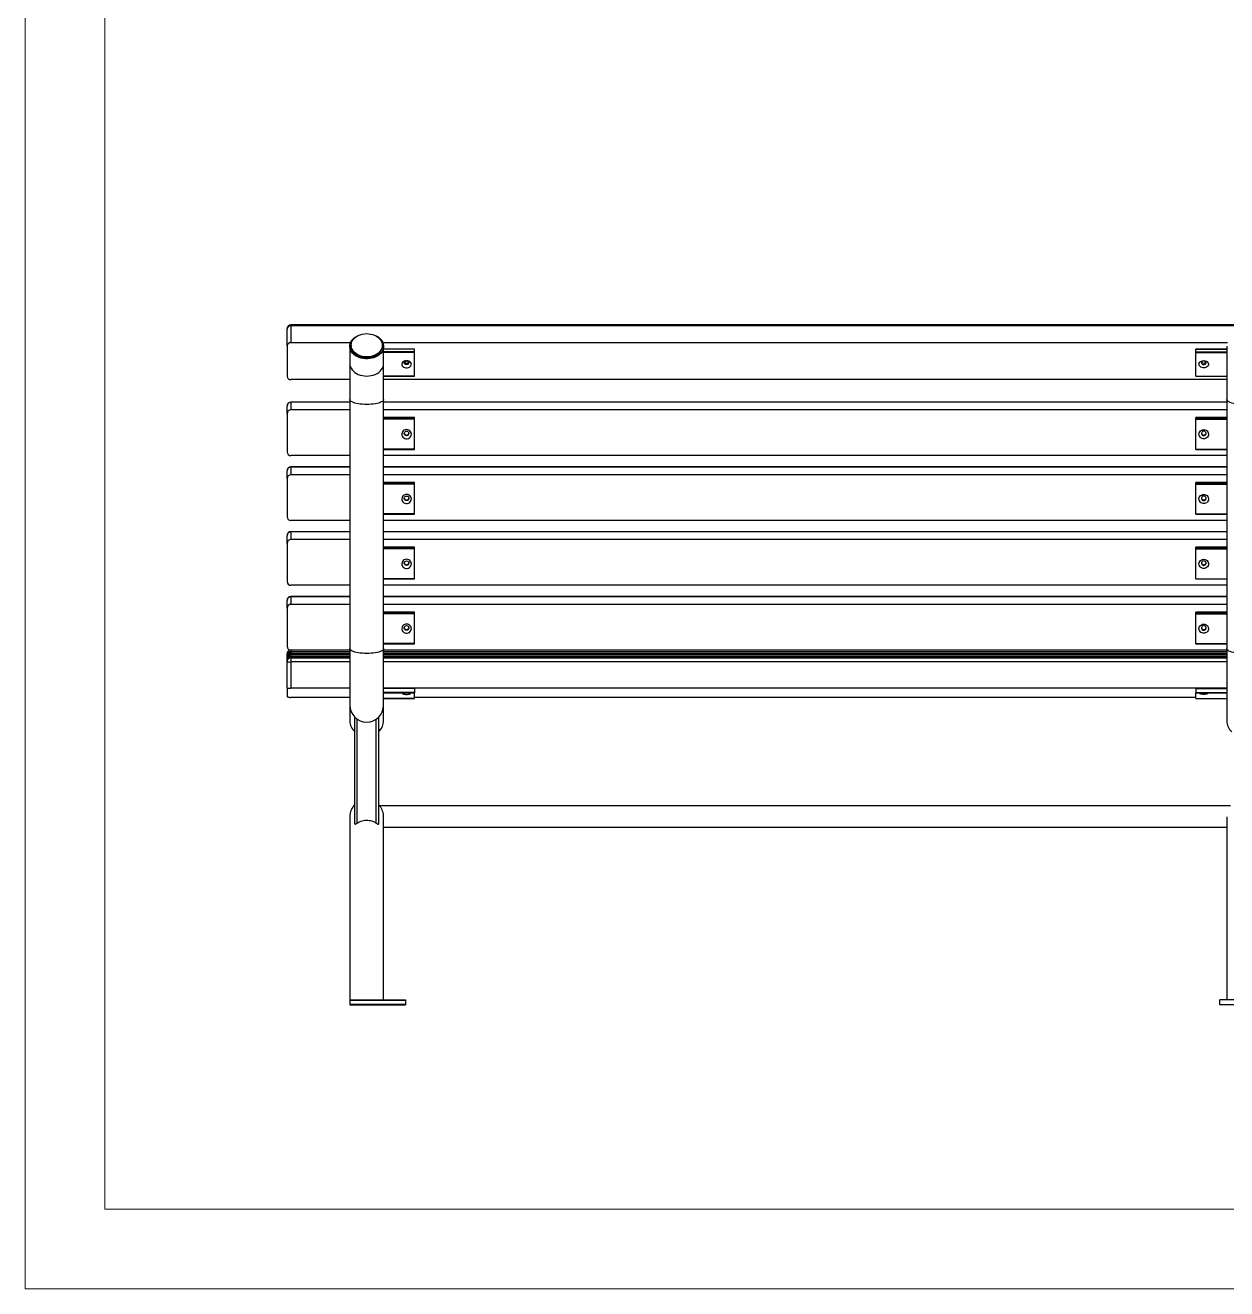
# Model space of a CAD drawing. Header units: millimetres. Extents: x 2090 to 8030, y -3450 to 750.
# Drawn here: x 2090 to 3597, y -3450 to -1865 of the extents above; entities that cross this region are included whole.
import ezdxf

# ---------------------------------------------------------------- set-up
doc = ezdxf.new("R2010")
doc.units = ezdxf.units.MM
doc.layers.add('tabelka', color=155, linetype='Continuous')

# ---------------------------------------------------------------- blocks, each defined once
blk = doc.blocks.new('tyl')
for p, q in [((1801.2, -2407.8), (-588.8, -2407.8)), ((-588.8, -2407.8), (-588.8, -2409)), ((-588.8, -2409), (-588.8, -2430.2)), ((1801.2, -2409), (-588.8, -2409)), ((-593.8, -2434.1), (-593.8, -2412.8)), ((-593.8, -2434.1), (-593.8, -2472.4)), ((-514.2, -2430.2), (-588.8, -2430.2)), ((-515, -2434.5), (-515, -2456.1)), ((-513.4, -2433.2), (-513.4, -2434.5)), ((-474.2, -2434.5), (-474.2, -2433.2)), ((585.8, -2430.2), (-473.4, -2430.2)), ((-472.6, -2456.1), (-472.6, -2434.5)), ((-433.8, -2438.1), (-472.6, -2438.1)), ((-433.8, -2438.2), (-472.6, -2438.2)), ((-433.8, -2438.2), (-433.8, -2438.1)), ((-433.8, -2441.4), (-433.8, -2438.2)), ((585, -2438.1), (546.2, -2438.1)), ((546.2, -2438.2), (546.2, -2438.1)), ((546.2, -2441.4), (546.2, -2438.2)), ((546.2, -2438.2), (585, -2438.2)), ((585, -2434.5), (585, -2456.1)), ((-515, -2456.1), (-515, -2501.3)), ((-433.8, -2441.4), (-472.6, -2441.4)), ((-433.8, -2442.1), (-472.6, -2442.1)), ((-472.6, -2501.3), (-472.6, -2456.1)), ((-433.8, -2442.1), (-433.8, -2441.4)), ((-433.8, -2472), (-433.8, -2442.1)), ((546.2, -2442.1), (546.2, -2441.4)), ((546.2, -2441.4), (585, -2441.4)), ((546.2, -2472), (546.2, -2442.1)), ((546.2, -2442.1), (585, -2442.1)), ((585, -2456.1), (585, -2501.3)), ((-433.8, -2472), (-472.6, -2472)), ((-472.6, -2472.2), (-433.8, -2472.2)), ((-433.8, -2472.2), (-433.8, -2472)), ((546.2, -2472.2), (546.2, -2472)), ((546.2, -2472), (585, -2472)), ((546.2, -2472.2), (585, -2472.2)), ((-515, -2476.2), (-588.8, -2476.2)), ((585, -2476.2), (-472.6, -2476.2)), ((-515, -2501.3), (-515, -2813.8)), ((-472.6, -2813.8), (-472.6, -2501.3)), ((585, -2501.3), (585, -2813.8)), ((-593.8, -2519.1), (-593.8, -2509.5)), ((-593.8, -2519.1), (-593.8, -2566.9)), ((-515, -2504.5), (-588.8, -2504.5)), ((-588.8, -2504.5), (-588.8, -2504.7)), ((-588.8, -2504.7), (-588.8, -2514.3)), ((-515, -2504.7), (-588.8, -2504.7)), ((-515, -2514.3), (-588.8, -2514.3)), ((585, -2504.5), (-472.6, -2504.5)), ((585, -2504.7), (-472.6, -2504.7)), ((585, -2514.3), (-472.6, -2514.3)), ((-433.8, -2524), (-472.6, -2524)), ((-433.8, -2524), (-472.6, -2524)), ((-433.8, -2525.5), (-472.6, -2525.5)), ((-433.8, -2526.1), (-472.6, -2526.1)), ((-433.8, -2525.5), (-433.8, -2524)), ((-433.8, -2524), (-433.8, -2524)), ((-433.8, -2526.1), (-433.8, -2525.5)), ((-433.8, -2563.4), (-433.8, -2526.1)), ((585, -2524), (546.2, -2524)), ((546.2, -2525.5), (546.2, -2524)), ((546.2, -2524), (546.2, -2524)), ((546.2, -2524), (585, -2524)), ((546.2, -2526.1), (546.2, -2525.5)), ((546.2, -2525.5), (585, -2525.5)), ((546.2, -2563.4), (546.2, -2526.1)), ((546.2, -2526.1), (585, -2526.1)), ((-433.8, -2563.4), (-472.6, -2563.4)), ((-472.6, -2563.8), (-433.8, -2563.8)), ((-433.8, -2563.8), (-433.8, -2563.4)), ((546.2, -2563.8), (546.2, -2563.4)), ((546.2, -2563.4), (585, -2563.4)), ((546.2, -2563.8), (585, -2563.8)), ((-515, -2571.7), (-588.8, -2571.7)), ((585, -2571.7), (-472.6, -2571.7)), ((-593.8, -2600.4), (-593.8, -2590.8)), ((-515, -2585.8), (-588.8, -2585.8)), ((-588.8, -2585.8), (-588.8, -2586)), ((-588.8, -2586), (-588.8, -2595.7)), ((-515, -2586), (-588.8, -2586)), ((-515, -2595.7), (-588.8, -2595.7)), ((585, -2585.8), (-472.6, -2585.8)), ((585, -2586), (-472.6, -2586)), ((585, -2595.7), (-472.6, -2595.7)), ((-593.8, -2600.4), (-593.8, -2648.3)), ((-433.8, -2605.4), (-472.6, -2605.4)), ((-433.8, -2605.4), (-472.6, -2605.4)), ((-433.8, -2606.8), (-472.6, -2606.8)), ((-433.8, -2607.5), (-472.6, -2607.5)), ((-433.8, -2606.8), (-433.8, -2605.4)), ((-433.8, -2605.4), (-433.8, -2605.4)), ((-433.8, -2607.5), (-433.8, -2606.8)), ((-433.8, -2644.8), (-433.8, -2607.5)), ((585, -2605.4), (546.2, -2605.4)), ((546.2, -2606.8), (546.2, -2605.4)), ((546.2, -2605.4), (546.2, -2605.4)), ((546.2, -2605.4), (585, -2605.4)), ((546.2, -2607.5), (546.2, -2606.8)), ((546.2, -2606.8), (585, -2606.8)), ((546.2, -2644.8), (546.2, -2607.5)), ((546.2, -2607.5), (585, -2607.5)), ((-433.8, -2644.8), (-472.6, -2644.8)), ((-472.6, -2645.1), (-433.8, -2645.1)), ((-433.8, -2645.1), (-433.8, -2644.8)), ((546.2, -2645.1), (546.2, -2644.8)), ((546.2, -2644.8), (585, -2644.8)), ((546.2, -2645.1), (585, -2645.1)), ((-515, -2653), (-588.8, -2653)), ((585, -2653), (-472.6, -2653)), ((-593.8, -2681.8), (-593.8, -2672.1)), ((-515, -2667.1), (-588.8, -2667.1)), ((-588.8, -2667.1), (-588.8, -2667.3)), ((-588.8, -2667.3), (-588.8, -2677)), ((-515, -2667.3), (-588.8, -2667.3)), ((-515, -2677), (-588.8, -2677)), ((585, -2667.1), (-472.6, -2667.1)), ((585, -2667.3), (-472.6, -2667.3)), ((585, -2677), (-472.6, -2677)), ((-593.8, -2681.8), (-593.8, -2729.6)), ((-433.8, -2686.7), (-472.6, -2686.7)), ((-433.8, -2686.7), (-472.6, -2686.7)), ((-433.8, -2688.2), (-472.6, -2688.2)), ((-433.8, -2688.8), (-472.6, -2688.8)), ((-433.8, -2688.2), (-433.8, -2686.7)), ((-433.8, -2686.7), (-433.8, -2686.7)), ((-433.8, -2688.8), (-433.8, -2688.2)), ((-433.8, -2726.1), (-433.8, -2688.8)), ((585, -2686.7), (546.2, -2686.7)), ((546.2, -2688.2), (546.2, -2686.7)), ((546.2, -2686.7), (546.2, -2686.7)), ((546.2, -2686.7), (585, -2686.7)), ((546.2, -2688.8), (546.2, -2688.2)), ((546.2, -2688.2), (585, -2688.2)), ((546.2, -2726.1), (546.2, -2688.8)), ((546.2, -2688.8), (585, -2688.8)), ((-433.8, -2726.1), (-472.6, -2726.1)), ((-433.8, -2726.4), (-433.8, -2726.1)), ((546.2, -2726.4), (546.2, -2726.1)), ((546.2, -2726.1), (585, -2726.1)), ((-515, -2734.4), (-588.8, -2734.4)), ((-472.6, -2726.4), (-433.8, -2726.4)), ((585, -2734.4), (-472.6, -2734.4)), ((546.2, -2726.4), (585, -2726.4)), ((-593.8, -2763.1), (-593.8, -2753.5)), ((-515, -2748.5), (-588.8, -2748.5)), ((-588.8, -2748.5), (-588.8, -2748.7)), ((-588.8, -2748.7), (-588.8, -2758.3)), ((-515, -2748.7), (-588.8, -2748.7)), ((585, -2748.5), (-472.6, -2748.5)), ((585, -2748.7), (-472.6, -2748.7)), ((-593.8, -2763.1), (-593.8, -2810.9)), ((-515, -2758.3), (-588.8, -2758.3)), ((585, -2758.3), (-472.6, -2758.3)), ((-433.8, -2768), (-472.6, -2768)), ((-433.8, -2768), (-472.6, -2768)), ((-433.8, -2769.5), (-472.6, -2769.5)), ((-433.8, -2770.1), (-472.6, -2770.1)), ((-433.8, -2769.5), (-433.8, -2768)), ((-433.8, -2768), (-433.8, -2768)), ((-433.8, -2770.1), (-433.8, -2769.5)), ((-433.8, -2807.4), (-433.8, -2770.1)), ((585, -2768), (546.2, -2768)), ((546.2, -2769.5), (546.2, -2768)), ((546.2, -2768), (546.2, -2768)), ((546.2, -2768), (585, -2768)), ((546.2, -2770.1), (546.2, -2769.5)), ((546.2, -2769.5), (585, -2769.5)), ((546.2, -2807.4), (546.2, -2770.1)), ((546.2, -2770.1), (585, -2770.1)), ((-593.8, -2822.3), (-593.8, -2820.5)), ((-515, -2815.7), (-588.8, -2815.7)), ((-588.8, -2815.7), (-588.8, -2817.3)), ((-588.8, -2817.3), (-588.8, -2818.4)), ((-588.8, -2817.3), (-515, -2817.3)), ((-515, -2818.4), (-588.8, -2818.4)), ((-588.8, -2818.4), (-588.8, -2820.1)), ((-588.8, -2818.4), (-588.8, -2818.4)), ((-515, -2818.4), (-588.8, -2818.4)), ((-588.8, -2820.1), (-588.8, -2821.2)), ((-588.8, -2820.1), (-515, -2820.1)), ((-515, -2821.2), (-588.8, -2821.2)), ((-588.8, -2821.2), (-588.8, -2823)), ((-588.8, -2821.2), (-588.8, -2821.2)), ((-515, -2821.2), (-588.8, -2821.2)), ((-515, -2813.8), (-515, -2884.7)), ((-433.8, -2807.4), (-472.6, -2807.4)), ((-472.6, -2807.8), (-433.8, -2807.8)), ((-472.6, -2884.7), (-472.6, -2813.8)), ((585, -2815.7), (-472.6, -2815.7)), ((-472.6, -2817.3), (585, -2817.3)), ((585, -2818.4), (-472.6, -2818.4)), ((585, -2818.4), (-472.6, -2818.4)), ((-472.6, -2820.1), (585, -2820.1)), ((585, -2821.2), (-472.6, -2821.2)), ((585, -2821.2), (-472.6, -2821.2)), ((-433.8, -2807.8), (-433.8, -2807.4)), ((546.2, -2807.8), (546.2, -2807.4)), ((546.2, -2807.4), (585, -2807.4)), ((546.2, -2807.8), (585, -2807.8)), ((585, -2813.8), (585, -2884.7)), ((-593.8, -2823.4), (-593.8, -2822.3)), ((-593.8, -2825.1), (-593.8, -2823.4)), ((-593.8, -2826.2), (-593.8, -2825.1)), ((-593.8, -2828), (-593.8, -2826.2)), ((-593.8, -2829.1), (-593.8, -2828)), ((-593.8, -2830.4), (-593.8, -2829.1)), ((-593.8, -2863.4), (-593.8, -2830.4)), ((-588.8, -2823), (-588.8, -2824.1)), ((-588.8, -2823), (-515, -2823)), ((-515, -2824.1), (-588.8, -2824.1)), ((-588.8, -2824.1), (-588.8, -2825.4)), ((-588.8, -2824.1), (-588.8, -2824.1)), ((-515, -2824.1), (-588.8, -2824.1)), ((-588.8, -2825.4), (-588.8, -2830.5)), ((-588.8, -2825.4), (-515, -2825.4)), ((-588.8, -2830.5), (-588.8, -2863.5)), ((-515, -2830.5), (-588.8, -2830.5)), ((-472.6, -2823), (585, -2823)), ((585, -2824.1), (-472.6, -2824.1)), ((585, -2824.1), (-472.6, -2824.1)), ((-472.6, -2825.4), (585, -2825.4)), ((585, -2830.5), (-472.6, -2830.5)), ((-593.8, -2863.4), (-593.8, -2873.1)), ((-515, -2863.5), (-588.8, -2863.5)), ((585, -2863.5), (-472.6, -2863.5)), ((-433.8, -2863.8), (-472.6, -2863.8)), ((-433.8, -2868.7), (-472.6, -2868.7)), ((-433.8, -2863.5), (-433.8, -2863.8)), ((-433.8, -2863.8), (-433.8, -2868.7)), ((-433.8, -2868.7), (-433.8, -2869.2)), ((546.2, -2863.5), (546.2, -2863.8)), ((546.2, -2863.8), (546.2, -2868.7)), ((546.2, -2863.8), (585, -2863.8)), ((546.2, -2868.7), (546.2, -2869.2)), ((546.2, -2868.7), (585, -2868.7)), ((-515, -2875.1), (-588.8, -2875.1)), ((-515, -2884.7), (-515, -2904.5)), ((-472.6, -2869.2), (-433.8, -2869.2)), ((-472.6, -2876.5), (-433.8, -2876.5)), ((-433.8, -2876.5), (-472.6, -2876.5)), ((-472.6, -2904.5), (-472.6, -2884.7)), ((-433.8, -2876.5), (-433.8, -2869.2)), ((546.2, -2875.1), (-433.8, -2875.1)), ((-433.8, -2876.5), (-433.8, -2876.5)), ((546.2, -2869.2), (585, -2869.2)), ((546.2, -2876.5), (546.2, -2869.2)), ((546.2, -2876.5), (585, -2876.5)), ((546.2, -2876.5), (546.2, -2876.5)), ((546.2, -2876.5), (585, -2876.5)), ((585, -2884.7), (585, -2904.5)), ((-508.8, -3033.8), (-508.8, -2899.7)), ((-478.8, -3033.8), (-478.8, -2899.7)), ((-478.7, -3021.3), (-478.7, -2899.5)), ((-478.6, -3009.8), (-478.6, -2899.4)), ((-505.8, -3032.7), (-505.8, -2902.2)), ((-481.8, -3032.7), (-481.8, -2902.2)), ((-478.1, -2917.3), (-478.7, -2917.8)), ((-477.4, -3011.1), (-478.7, -3009.7)), ((589.8, -3011.1), (-477.3, -3011.1)), ((-515, -3024.5), (-515, -3254.5)), ((-472.6, -3254.5), (-472.6, -3024.9)), ((585, -3024.9), (585, -3254.5)), ((-472.6, -3038), (585, -3038)), ((-515, -3254.5), (-445, -3254.5)), ((-515, -3254.5), (-515, -3255)), ((-515, -3255), (-445, -3255)), ((-515, -3255), (-515, -3260)), ((-515, -3260), (-445, -3260)), ((-515, -3260), (-515, -3260.5)), ((-515, -3260.5), (-445, -3260.5)), ((-445, -3254.5), (-445, -3255)), ((-445, -3255), (-445, -3260)), ((-445, -3260), (-445, -3260.5)), ((576.2, -3260.5), (576.2, -3254.5)), ((636.2, -3254.5), (576.2, -3254.5)), ((636.2, -3260.5), (576.2, -3260.5))]:
    blk.add_line(p, q)
at = {"flags": 128}
for points in [[(-478.1, -2445.1), (-480, -2446.5), (-482.3, -2447.8), (-484.7, -2448.8), (-487.3, -2449.5), (-489.9, -2450), (-492.7, -2450.3), (-495.5, -2450.3), (-498.2, -2450), (-500.9, -2449.4), (-503.4, -2448.6), (-505.8, -2447.5), (-508, -2446.3), (-509.9, -2444.8), (-511.6, -2443.1), (-512.9, -2441.3), (-514, -2439.4), (-514.7, -2437.4), (-515, -2435.4), (-514.9, -2433.3), (-514.6, -2431.3), (-513.8, -2429.3), (-512.7, -2427.4), (-511.3, -2425.6), (-509.6, -2424), (-507.6, -2422.6), (-505.4, -2421.3), (-503.2, -2420.4)], [(-479.2, -2443), (-481.2, -2444.3), (-483.3, -2445.5), (-485.7, -2446.5), (-488.2, -2447.2), (-490.8, -2447.6), (-493.5, -2447.8), (-496.1, -2447.7), (-498.8, -2447.3), (-501.3, -2446.7), (-503.7, -2445.8), (-505.9, -2444.7), (-507.9, -2443.3), (-509.6, -2441.8), (-511, -2440.1), (-512.2, -2438.3), (-512.9, -2436.4), (-513.3, -2434.5), (-513.4, -2432.5), (-513.1, -2430.5), (-512.4, -2428.6), (-511.4, -2426.7), (-510, -2425), (-508.4, -2423.5), (-506.5, -2422.1), (-504.3, -2420.9), (-502, -2420), (-499.4, -2419.3), (-496.8, -2418.8), (-494.2, -2418.6), (-491.5, -2418.7), (-488.9, -2419.1), (-486.3, -2419.7), (-483.9, -2420.6), (-481.7, -2421.7), (-479.7, -2423.1), (-478, -2424.6), (-476.6, -2426.3), (-475.5, -2428.1), (-474.7, -2430), (-474.3, -2431.9), (-474.2, -2433.9), (-474.6, -2435.9), (-475.2, -2437.8), (-476.3, -2439.7), (-477.6, -2441.4), (-479.2, -2443)], [(-484.5, -2420.4), (-484.2, -2420.5), (-481.8, -2421.6), (-479.6, -2422.8), (-477.7, -2424.3), (-476, -2426), (-474.7, -2427.8), (-473.7, -2429.7), (-473, -2431.7), (-472.6, -2433.7), (-472.7, -2435.8), (-473.1, -2437.8), (-473.8, -2439.8), (-474.9, -2441.7), (-476.3, -2443.5), (-478.1, -2445.1)], [(-479.2, -2444.3), (-481.2, -2445.7), (-483.3, -2446.8), (-485.7, -2447.8), (-488.2, -2448.5), (-490.8, -2448.9), (-493.5, -2449.1), (-496.1, -2449), (-498.8, -2448.6), (-501.3, -2448), (-503.7, -2447.1), (-505.9, -2446), (-507.9, -2444.7), (-509.6, -2443.2), (-511, -2441.5), (-512.2, -2439.7), (-512.9, -2437.8), (-513.3, -2435.8), (-513.4, -2434.5)], [(-515, -2456.1), (-514.8, -2458.1), (-514.3, -2460.1), (-513.4, -2462.1), (-512.2, -2463.9), (-510.6, -2465.7), (-508.8, -2467.2), (-506.7, -2468.6), (-504.4, -2469.7), (-501.9, -2470.6), (-499.3, -2471.3), (-496.6, -2471.7), (-493.8, -2471.8), (-491, -2471.7), (-488.3, -2471.3), (-485.7, -2470.6), (-483.2, -2469.7), (-480.9, -2468.6), (-478.8, -2467.2), (-477, -2465.7), (-475.5, -2463.9), (-474.2, -2462.1), (-473.3, -2460.1), (-472.8, -2458.1), (-472.6, -2456.1)], [(-443.8, -2452.5), (-445.3, -2452.6), (-446.7, -2453), (-447.9, -2453.7), (-448.9, -2454.6), (-449.5, -2455.7), (-449.8, -2456.8), (-449.7, -2457.9), (-449.2, -2459), (-448.4, -2460), (-447.3, -2460.8), (-446, -2461.3), (-444.6, -2461.6), (-443.1, -2461.6), (-441.6, -2461.3), (-440.3, -2460.8), (-439.2, -2460), (-438.4, -2459), (-437.9, -2457.9), (-437.8, -2456.8), (-438.1, -2455.7), (-438.7, -2454.6), (-439.7, -2453.7), (-440.9, -2453), (-442.3, -2452.6), (-443.8, -2452.5)], [(-443.8, -2452.8), (-442.8, -2453), (-441.9, -2453.4), (-441.2, -2454), (-440.9, -2454.7), (-440.9, -2455.5), (-441.2, -2456.3), (-441.9, -2456.9), (-442.8, -2457.3), (-443.8, -2457.4), (-444.8, -2457.3), (-445.7, -2456.9), (-446.4, -2456.3), (-446.8, -2455.5), (-446.8, -2454.7), (-446.4, -2454), (-445.7, -2453.4), (-444.8, -2453), (-443.8, -2452.8)], [(556.2, -2452.5), (557.7, -2452.6), (559.1, -2453), (560.3, -2453.7), (561.3, -2454.6), (561.9, -2455.7), (562.2, -2456.8), (562.1, -2457.9), (561.6, -2459), (560.8, -2460), (559.7, -2460.8), (558.4, -2461.3), (556.9, -2461.6), (555.4, -2461.6), (554, -2461.3), (552.7, -2460.8), (551.6, -2460), (550.8, -2459), (550.3, -2457.9), (550.2, -2456.8), (550.5, -2455.7), (551.1, -2454.6), (552.1, -2453.7), (553.3, -2453), (554.7, -2452.6), (556.2, -2452.5)], [(556.2, -2452.8), (555.2, -2453), (554.3, -2453.4), (553.6, -2454), (553.2, -2454.7), (553.2, -2455.5), (553.6, -2456.3), (554.3, -2456.9), (555.2, -2457.3), (556.2, -2457.4), (557.2, -2457.3), (558.1, -2456.9), (558.8, -2456.3), (559.1, -2455.5), (559.1, -2454.7), (558.8, -2454), (558.1, -2453.4), (557.2, -2453), (556.2, -2452.8)], [(585, -2456.1), (585.2, -2458.1)], [(-493.8, -2507.5), (-496.6, -2507.4), (-499.3, -2507.3), (-501.9, -2507), (-504.4, -2506.6), (-506.7, -2506.2), (-508.8, -2505.7), (-510.6, -2505.1), (-512.2, -2504.4), (-513.4, -2503.7), (-514.3, -2502.9), (-514.8, -2502.1), (-515, -2501.3)], [(-472.6, -2501.3), (-472.8, -2502.1), (-473.3, -2502.9), (-474.2, -2503.7), (-475.5, -2504.4), (-477, -2505.1), (-478.8, -2505.7), (-480.9, -2506.2), (-483.2, -2506.6), (-485.7, -2507), (-488.3, -2507.3), (-491, -2507.4), (-493.8, -2507.5)], [(606.2, -2507.5), (603.4, -2507.4), (600.7, -2507.3), (598.1, -2507), (595.6, -2506.6), (593.3, -2506.2), (591.2, -2505.7), (589.4, -2505.1), (587.8, -2504.4), (586.6, -2503.7), (585.7, -2502.9), (585.2, -2502.1), (585, -2501.3)], [(-443.8, -2539.1), (-445.3, -2539.2), (-446.7, -2539.8), (-447.9, -2540.6), (-448.9, -2541.7), (-449.5, -2543), (-449.8, -2544.4), (-449.7, -2545.9), (-449.2, -2547.2), (-448.4, -2548.4), (-447.3, -2549.4), (-446, -2550.1), (-444.6, -2550.5), (-443.1, -2550.5), (-441.6, -2550.1), (-440.3, -2549.4), (-439.2, -2548.4), (-438.4, -2547.2), (-437.9, -2545.9), (-437.8, -2544.4), (-438.1, -2543), (-438.7, -2541.7), (-439.7, -2540.6), (-440.9, -2539.8), (-442.3, -2539.2), (-443.8, -2539.1)], [(-443.8, -2541), (-442.8, -2541.2), (-441.9, -2541.7), (-441.2, -2542.5), (-440.9, -2543.4), (-440.9, -2544.4), (-441.2, -2545.3), (-441.9, -2546.1), (-442.8, -2546.6), (-443.8, -2546.8), (-444.8, -2546.6), (-445.7, -2546.1), (-446.4, -2545.3), (-446.8, -2544.4), (-446.8, -2543.4), (-446.4, -2542.5), (-445.7, -2541.7), (-444.8, -2541.2), (-443.8, -2541)], [(556.2, -2539.1), (557.7, -2539.2), (559.1, -2539.8), (560.3, -2540.6), (561.3, -2541.7), (561.9, -2543), (562.2, -2544.4), (562.1, -2545.9), (561.6, -2547.2), (560.8, -2548.4), (559.7, -2549.4), (558.4, -2550.1), (556.9, -2550.5), (555.4, -2550.5), (554, -2550.1), (552.7, -2549.4), (551.6, -2548.4), (550.8, -2547.2), (550.3, -2545.9), (550.2, -2544.4), (550.5, -2543), (551.1, -2541.7), (552.1, -2540.6), (553.3, -2539.8), (554.7, -2539.2), (556.2, -2539.1)], [(556.2, -2541), (555.2, -2541.2), (554.3, -2541.7), (553.6, -2542.5), (553.2, -2543.4), (553.2, -2544.4), (553.6, -2545.3), (554.3, -2546.1), (555.2, -2546.6), (556.2, -2546.8), (557.2, -2546.6), (558.1, -2546.1), (558.8, -2545.3), (559.1, -2544.4), (559.1, -2543.4), (558.8, -2542.5), (558.1, -2541.7), (557.2, -2541.2), (556.2, -2541)], [(-443.8, -2620.4), (-445.3, -2620.6), (-446.7, -2621.1), (-447.9, -2621.9), (-448.9, -2623), (-449.5, -2624.3), (-449.8, -2625.8), (-449.7, -2627.2), (-449.2, -2628.6), (-448.4, -2629.8), (-447.3, -2630.8), (-446, -2631.4), (-444.6, -2631.8), (-443.1, -2631.8), (-441.6, -2631.4), (-440.3, -2630.8), (-439.2, -2629.8), (-438.4, -2628.6), (-437.9, -2627.2), (-437.8, -2625.8), (-438.1, -2624.3), (-438.7, -2623), (-439.7, -2621.9), (-440.9, -2621.1), (-442.3, -2620.6), (-443.8, -2620.4)], [(-443.8, -2622.4), (-442.8, -2622.5), (-441.9, -2623), (-441.2, -2623.8), (-440.9, -2624.7), (-440.9, -2625.7), (-441.2, -2626.7), (-441.9, -2627.4), (-442.8, -2627.9), (-443.8, -2628.1), (-444.8, -2627.9), (-445.7, -2627.4), (-446.4, -2626.7), (-446.8, -2625.7), (-446.8, -2624.7), (-446.4, -2623.8), (-445.7, -2623), (-444.8, -2622.5), (-443.8, -2622.4)], [(556.2, -2620.4), (557.7, -2620.6), (559.1, -2621.1), (560.3, -2621.9), (561.3, -2623), (561.9, -2624.3), (562.2, -2625.8), (562.1, -2627.2), (561.6, -2628.6), (560.8, -2629.8), (559.7, -2630.8), (558.4, -2631.4), (556.9, -2631.8), (555.4, -2631.8), (554, -2631.4), (552.7, -2630.8), (551.6, -2629.8), (550.8, -2628.6), (550.3, -2627.2), (550.2, -2625.8), (550.5, -2624.3), (551.1, -2623), (552.1, -2621.9), (553.3, -2621.1), (554.7, -2620.6), (556.2, -2620.4)], [(556.2, -2622.4), (555.2, -2622.5), (554.3, -2623), (553.6, -2623.8), (553.2, -2624.7), (553.2, -2625.7), (553.6, -2626.7), (554.3, -2627.4), (555.2, -2627.9), (556.2, -2628.1), (557.2, -2627.9), (558.1, -2627.4), (558.8, -2626.7), (559.1, -2625.7), (559.1, -2624.7), (558.8, -2623.8), (558.1, -2623), (557.2, -2622.5), (556.2, -2622.4)], [(-443.8, -2701.7), (-445.3, -2701.9), (-446.7, -2702.4), (-447.9, -2703.3), (-448.9, -2704.4), (-449.5, -2705.7), (-449.8, -2707.1), (-449.7, -2708.5), (-449.2, -2709.9), (-448.4, -2711.1), (-447.3, -2712.1), (-446, -2712.8), (-444.6, -2713.1), (-443.1, -2713.1), (-441.6, -2712.8), (-440.3, -2712.1), (-439.2, -2711.1), (-438.4, -2709.9), (-437.9, -2708.5), (-437.8, -2707.1), (-438.1, -2705.7), (-438.7, -2704.4), (-439.7, -2703.3), (-440.9, -2702.4), (-442.3, -2701.9), (-443.8, -2701.7)], [(-443.8, -2703.7), (-442.8, -2703.9), (-441.9, -2704.4), (-441.2, -2705.1), (-440.9, -2706.1), (-440.9, -2707.1), (-441.2, -2708), (-441.9, -2708.8), (-442.8, -2709.3), (-443.8, -2709.4), (-444.8, -2709.3), (-445.7, -2708.8), (-446.4, -2708), (-446.8, -2707.1), (-446.8, -2706.1), (-446.4, -2705.1), (-445.7, -2704.4), (-444.8, -2703.9), (-443.8, -2703.7)], [(556.2, -2701.7), (557.7, -2701.9), (559.1, -2702.4), (560.3, -2703.3), (561.3, -2704.4), (561.9, -2705.7), (562.2, -2707.1), (562.1, -2708.5), (561.6, -2709.9), (560.8, -2711.1), (559.7, -2712.1), (558.4, -2712.8), (556.9, -2713.1), (555.4, -2713.1), (554, -2712.8), (552.7, -2712.1), (551.6, -2711.1), (550.8, -2709.9), (550.3, -2708.5), (550.2, -2707.1), (550.5, -2705.7), (551.1, -2704.4), (552.1, -2703.3), (553.3, -2702.4), (554.7, -2701.9), (556.2, -2701.7)], [(556.2, -2703.7), (555.2, -2703.9), (554.3, -2704.4), (553.6, -2705.1), (553.2, -2706.1), (553.2, -2707.1), (553.6, -2708), (554.3, -2708.8), (555.2, -2709.3), (556.2, -2709.4), (557.2, -2709.3), (558.1, -2708.8), (558.8, -2708), (559.1, -2707.1), (559.1, -2706.1), (558.8, -2705.1), (558.1, -2704.4), (557.2, -2703.9), (556.2, -2703.7)], [(-443.8, -2783), (-445.3, -2783.2), (-446.7, -2783.8), (-447.9, -2784.6), (-448.9, -2785.7), (-449.5, -2787), (-449.8, -2788.4), (-449.7, -2789.9), (-449.2, -2791.2), (-448.4, -2792.4), (-447.3, -2793.4), (-446, -2794.1), (-444.6, -2794.5), (-443.1, -2794.5), (-441.6, -2794.1), (-440.3, -2793.4), (-439.2, -2792.4), (-438.4, -2791.2), (-437.9, -2789.9), (-437.8, -2788.4), (-438.1, -2787), (-438.7, -2785.7), (-439.7, -2784.6), (-440.9, -2783.8), (-442.3, -2783.2), (-443.8, -2783)], [(-443.8, -2785), (-442.8, -2785.2), (-441.9, -2785.7), (-441.2, -2786.5), (-440.9, -2787.4), (-440.9, -2788.4), (-441.2, -2789.3), (-441.9, -2790.1), (-442.8, -2790.6), (-443.8, -2790.8), (-444.8, -2790.6), (-445.7, -2790.1), (-446.4, -2789.3), (-446.8, -2788.4), (-446.8, -2787.4), (-446.4, -2786.5), (-445.7, -2785.7), (-444.8, -2785.2), (-443.8, -2785)], [(556.2, -2783), (557.7, -2783.2), (559.1, -2783.8), (560.3, -2784.6), (561.3, -2785.7), (561.9, -2787), (562.2, -2788.4), (562.1, -2789.9), (561.6, -2791.2), (560.8, -2792.4), (559.7, -2793.4), (558.4, -2794.1), (556.9, -2794.5), (555.4, -2794.5), (554, -2794.1), (552.7, -2793.4), (551.6, -2792.4), (550.8, -2791.2), (550.3, -2789.9), (550.2, -2788.4), (550.5, -2787), (551.1, -2785.7), (552.1, -2784.6), (553.3, -2783.8), (554.7, -2783.2), (556.2, -2783)], [(556.2, -2785), (555.2, -2785.2), (554.3, -2785.7), (553.6, -2786.5), (553.2, -2787.4), (553.2, -2788.4), (553.6, -2789.3), (554.3, -2790.1), (555.2, -2790.6), (556.2, -2790.8), (557.2, -2790.6), (558.1, -2790.1), (558.8, -2789.3), (559.1, -2788.4), (559.1, -2787.4), (558.8, -2786.5), (558.1, -2785.7), (557.2, -2785.2), (556.2, -2785)], [(-493.8, -2820), (-496.6, -2819.9), (-499.3, -2819.7), (-501.9, -2819.5), (-504.4, -2819.1), (-506.7, -2818.7), (-508.8, -2818.2), (-510.6, -2817.5), (-512.2, -2816.9), (-513.4, -2816.2), (-514.3, -2815.4), (-514.8, -2814.6), (-515, -2813.8)], [(-472.6, -2813.8), (-472.8, -2814.6), (-473.3, -2815.4), (-474.2, -2816.2), (-475.5, -2816.9), (-477, -2817.5), (-478.8, -2818.2), (-480.9, -2818.7), (-483.2, -2819.1), (-485.7, -2819.5), (-488.3, -2819.7), (-491, -2819.9), (-493.8, -2820)], [(606.2, -2820), (603.4, -2819.9), (600.7, -2819.7), (598.1, -2819.5), (595.6, -2819.1), (593.3, -2818.7), (591.2, -2818.2), (589.4, -2817.5), (587.8, -2816.9), (586.6, -2816.2), (585.7, -2815.4), (585.2, -2814.6), (585, -2813.8)], [(-593.8, -2822.3), (-593.7, -2822.3), (-593.7, -2822.3)], [(-593.8, -2825.1), (-593.7, -2825.2), (-593.7, -2825.2)], [(-593.8, -2828), (-593.7, -2828), (-593.7, -2828)], [(-593.8, -2873.1), (-593.7, -2873.5), (-593.4, -2873.9), (-593, -2874.2), (-592.4, -2874.5), (-591.6, -2874.7), (-590.7, -2874.9), (-589.8, -2875), (-588.8, -2875.1)], [(-449.7, -2869.2), (-449.7, -2869.3), (-449.2, -2869.9), (-448.4, -2870.4), (-447.3, -2870.8), (-446, -2871), (-444.6, -2871.2), (-443.1, -2871.2), (-441.6, -2871), (-440.3, -2870.8), (-439.2, -2870.4), (-438.4, -2869.9), (-437.9, -2869.3), (-437.9, -2869.2)], [(562.1, -2869.2), (562.1, -2869.3), (561.6, -2869.9), (560.8, -2870.4), (559.7, -2870.8), (558.4, -2871), (556.9, -2871.2), (555.4, -2871.2), (554, -2871), (552.7, -2870.8), (551.6, -2870.4), (550.8, -2869.9), (550.3, -2869.3), (550.3, -2869.2)]]:
    blk.add_lwpolyline(points, dxfattribs=at)
for centre, radius, start, end in [((-588.8, -2412.8), 5, 90, 180), ((-589.3, -2413.5), 4.53, 83.4588, 171.4492), ((-589.3, -2434.7), 4.53, 83.4575, 171.4495), ((-486.9, -2434.2), 12.7, 307.1051, 358.2721), ((-443.8, -2452.2), 3.37, 216.1092, 323.8908), ((556.2, -2452.2), 3.37, 216.1102, 323.8898), ((-589.3, -2471.7), 4.53, 188.5505, 276.5425), ((-588.8, -2509.5), 5, 90, 180), ((-588.9, -2509.6), 4.89, 88.748, 178.6933), ((-588.9, -2519.2), 4.89, 88.7487, 178.6926), ((-443.8, -2542.9), 3.02, 190.4804, 349.5196), ((556.2, -2542.9), 3.02, 190.4794, 349.5206), ((-588.9, -2566.8), 4.89, 181.3067, 271.252), ((-588.8, -2590.8), 5, 90, 180), ((-588.9, -2590.9), 4.89, 88.7477, 178.6929), ((-588.9, -2600.6), 4.89, 88.7477, 178.6929), ((-443.8, -2624.3), 3.02, 190.482, 349.518), ((556.2, -2624.3), 3.02, 190.481, 349.519), ((-588.9, -2648.2), 4.89, 181.3078, 271.2509), ((-588.8, -2672.1), 5, 90, 180), ((-588.9, -2672.2), 4.89, 88.7487, 178.6926), ((-588.9, -2681.9), 4.89, 88.7487, 178.6926), ((-443.8, -2705.6), 3.02, 190.4757, 349.5243), ((556.2, -2705.6), 3.02, 190.4794, 349.5206), ((-588.9, -2729.5), 4.89, 181.3064, 271.2523), ((-588.8, -2753.5), 5, 90, 180), ((-588.9, -2753.6), 4.89, 88.7485, 178.6927), ((-588.9, -2763.2), 4.89, 88.7478, 178.6931), ((-443.8, -2786.9), 3.02, 190.4818, 349.5182), ((556.2, -2786.9), 3.02, 190.4808, 349.5192), ((-588.9, -2810.8), 4.89, 181.3073, 271.2518), ((-588.8, -2820.5), 5, 100.5749, 180), ((-588.8, -2820.5), 5, 100.4585, 179.9858), ((-588.8, -2822.3), 5, 89.9815, 179.9837), ((-588.8, -2823.4), 5, 90, 180), ((-588.8, -2823.4), 5, 89.9818, 179.9833), ((-588.8, -2825.1), 5, 89.9815, 179.9837), ((-588.8, -2826.2), 5, 90, 180), ((-588.8, -2826.2), 5, 89.9818, 179.9833), ((-588.8, -2828), 5, 89.9815, 179.9837), ((-588.8, -2829.1), 5, 90, 180), ((-588.8, -2829.1), 5, 89.989, 179.9915), ((-588.8, -2830.4), 5, 89.989, 179.9912), ((-590.1, -2782.7), 47.9, 265.5046, 271.4962), ((-590.1, -2815.7), 47.9, 265.5063, 271.4946), ((-493.8, -2884.7), 21.2, 180, 0), ((-497, -2904.4), 18, 180.5141, 229.1472), ((-490.5, -2904.4), 17.9, 314.1396, 359.4933), ((603, -2904.4), 18, 180.5139, 229.1096), ((-493.8, -3024.5), 21.2, 134.9559, 180)]:
    blk.add_arc(centre, radius, start, end)
for points, knots in [([(-472.6, -3025.1), (-472.6, -3025.1), (-472.6, -3024.4), (-472.7, -3022.4), (-473.3, -3019.2), (-474.3, -3016.3), (-475.3, -3014.3), (-476.1, -3013), (-476.8, -3011.9), (-477.3, -3011.2), (-477.3, -3011.2), (-477.3, -3011.2)], [0, 0, 0, 0, 0.000096, 0.096038, 0.268161, 0.451744, 0.555767, 0.662371, 0.77392, 0.889778, 1, 1, 1, 1]), ([(-478.8, -3033.8), (-478.8, -3031.5), (-478.7, -3026.8), (-478.7, -3023.1), (-478.7, -3021.3)], [0, 0, 0, 0, 0.498776, 1, 1, 1, 1]), ([(-508.8, -3033.8), (-508.8, -3033.8), (-508.8, -3034), (-508.6, -3034.1), (-508.3, -3034.1), (-507.6, -3033.8), (-506.8, -3033.3), (-506.1, -3032.9), (-505.8, -3032.7)], [0, 0, 0, 0, 0.062109, 0.205292, 0.343211, 0.541865, 0.798676, 1, 1, 1, 1]), ([(-505.8, -3032.7), (-504.8, -3032.1), (-502.8, -3030.9), (-499.5, -3029.7), (-496, -3029.1), (-492.5, -3029), (-489, -3029.5), (-485.3, -3030.6), (-483.1, -3032), (-481.8, -3032.7)], [0, 0, 0, 0, 0.138199, 0.276393, 0.414639, 0.552891, 0.690352, 0.827817, 1, 1, 1, 1]), ([(-481.8, -3032.7), (-481.4, -3033), (-480.6, -3033.5), (-479.7, -3034), (-479.2, -3034.2), (-478.9, -3034.1), (-478.8, -3033.9), (-478.8, -3033.8)], [0, 0, 0, 0, 0.2909384, 0.5295563, 0.7082134, 0.8545047, 1, 1, 1, 1])]:
    blk.add_open_spline(points, degree=3, knots=knots)

msp = doc.modelspace()

# ---------------------------------------------------------------- linework, layer by layer
at = {"layer": 'tabelka', "lineweight": 5}
for points in [[(2089.66, 750.12), (8029.66, 750.12), (8029.66, -3449.88), (2089.66, -3449.88)], [(2189.66, 650.12), (7929.66, 650.12), (7929.66, -3349.88), (2189.66, -3349.88)]]:
    msp.add_lwpolyline(points, close=True, dxfattribs=at)

# ---------------------------------------------------------------- block references
msp.add_blockref('tyl', (3011.78, 166.99))

doc.saveas('drawing.dxf')
